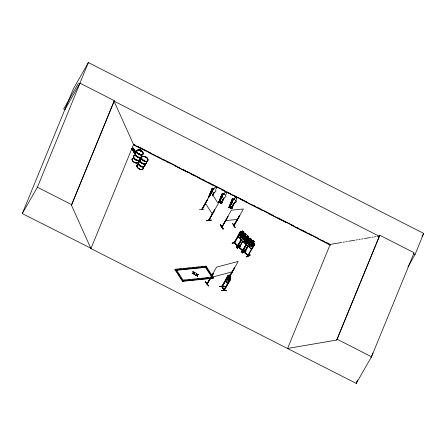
<?xml version="1.0" encoding="UTF-8"?>
<svg xmlns="http://www.w3.org/2000/svg" width="446" height="446" viewBox="0 0 446 446"><rect width="100%" height="100%" fill="white"/><g stroke="black" fill="none" stroke-linecap="round" stroke-linejoin="round"><path stroke-width="0.67" d="M220.703 201.425L220.653 201.826M220.82 201.074C220.67 201.927 221.21 200.321 220.965 201.854M231.1 206.509L231.156 206.972L230.777 206.927M231.206 206.961L231.084 206.264L231.034 207.022M213.076 273.604L213.439 273.504L207.083 284.074L207.507 283.963L206.938 283.885L216.594 267.115L238.242 261.406L230.203 275.444M206.977 283.907L207.345 283.812M207.156 283.539C208.455 283.21 206.515 284.214 207.602 283.416M207.674 283.584L207.334 283.678M230.153 280.094L224.193 290.586L224.226 289.788L223.78 290.129L229.785 279.726L230.153 280.094L229.946 279.726M223.981 289.794L224.388 290.117M234.284 242.189C235.349 243.31 233.743 241.609 233.966 242.724L240.377 231.48L241.091 231.396L241.988 232.316M234.657 242.563L234.323 242.228M237.69 245.607L238.214 245.908L237.986 246.304L234.038 242.568M238.164 245.885L237.584 245.679M239.151 247.062L239.446 247.352C239.402 248.751 239.625 245.975 239.106 247.396L239.452 247.72M246.571 244.642L242.836 251.126L242.395 250.73L242.959 251.065L243.181 250.663L242.735 250.267L243.059 250.747M242.68 250.418L239.485 247.53L242.853 250.329L242.518 250.652M248.149 245.239L244.168 252.258L244.486 251.722M244.731 252.185L244.341 251.778L244.168 252.258M244.637 252.475L244.402 251.867M244.676 252.129L244.559 251.789M247.697 255.575L253.774 245.021M220.664 201.508L220.971 201.837M220.865 201.553L220.764 201.218M231.257 206.537C230.677 207.474 231.195 205.74 231.19 207.005M244.832 250.429L244.737 250.005L241.186 251.968L244.837 250.423L241.409 252.168M244.681 250.251L241.186 251.968M246.644 256.924L246.549 256.534L246.638 256.952L250.072 255.179L246.415 256.745M249.983 254.828L250.072 255.179M231.045 206.353L231.156 206.57M220.815 201.804L221.216 201.23L220.809 201.14M231.29 206.609L230.972 206.314M228.681 278.505L228.742 276.213L228.369 278.527C226.406 278.298 226.936 280.623 228.363 279.101L228.285 281.515L228.67 279.096C231.245 278.538 229.222 277.769 228.625 278.371M227.209 276.057L227.867 277.222M139.581 154.405L138.968 154.338L138.79 153.825M139.375 154.349L139.492 153.954M139.604 154.071L139.213 154.165M139.709 154.16C139.42 153.329 139.726 154.801 138.912 154.193M140.769 150.899L140.479 150.676L140.551 151.066M140.769 150.826L140.618 151.083M140.808 150.96L140.289 150.798M144.058 160.214L144.342 160.616L144.03 160.744M144.114 160.761L144.331 160.61M145.474 157.41L145.262 157.109L145.58 157.237M238.069 236.586L240.717 239.034L238.069 236.586L238.443 234.908L240.45 231.519M238.164 236.553L238.404 234.925M246.482 237.646C244.52 241.074 243.756 244.336 240.31 239.067L240.645 237.406L242.652 233.944L243.326 233.877L246.326 236.742L246.482 237.646L244.469 241.052M240.4 239.034L240.728 237.423L242.685 233.999M245.874 242.184L245.595 243.828L248.6 246.71L245.54 243.839L245.874 242.184L247.887 238.666L246.677 237.523L245.306 239.92L246.51 241.063M220.887 201.386L220.703 201.525M230.972 206.448C231.491 207.541 230.549 206.649 231.123 206.771M221.801 290.669L226.601 290.324L221.751 290.641L226.607 290.731L226.596 290.313M230.376 278.455L230.376 279.335L228.413 282.758L227.449 283.628L225.709 280.45L226.211 278.75L228.185 275.305L228.737 275.277C229.623 278.36 229.634 272.238 230.716 276.269L229.93 277.551L230.008 278.655L228.631 281.052L227.672 281.409L226.981 280.144L227.198 278.438L228.575 276.041L229.188 276.286L229.98 274.914M227.51 283.55L225.804 280.439L226.211 278.75M234.295 242.998L234.178 242.301M238.209 245.924L234.512 242.769L238.019 245.941M244.899 252.135L244.575 251.778M244.341 252.168L248.149 255.803L248.394 255.407L247.786 255.212M232.645 223.558L235.304 227.861L232.656 223.563M206.626 220.776L211.131 220.291L211.17 219.984L206.671 220.458L206.621 220.781L211.131 220.274M207.758 199.223L201.748 209.681L211.27 192.694L218.323 203.627L208.678 220.435L208.884 220.023M207.451 199.613L201.971 209.648L201.637 209.464M222.069 227.131C222.036 227.092 222.136 226.155 222.225 226.819M233.877 225.916L239.764 215.312L233.553 225.782L233.899 225.932L243.399 208.962L231.368 210.183L221.952 226.947M91.096 248.344L22.3 213.589L73.412 88.698L88.369 62.585L423.7 233.414L415.064 254.504L407.923 266.97M79.728 83.675L88.369 62.585M22.3 213.589L37.408 187.203L80.012 83.185L114.338 100.673L71.455 205.177L90.951 248.561L356.243 383.415L371.512 356.761L414.111 252.743L379.786 235.254L336.747 340.036L287.592 348.443M71.455 205.177L114.338 100.673M90.951 248.561L133.649 144.298L134.887 144.928M214.052 188.909L212.536 188.134L208.622 197.087L212.168 188.323L213.467 188.786M208.65 197.093L212.168 188.323M208.812 197.065L212.536 188.134M209.23 196.63L212.435 188.363M209.252 196.63L212.458 188.268M209.91 195.476L212.407 189.199M210.072 195.443L212.692 189.143M210.122 195.471L212.675 189.232M212.023 191.273L212.736 189.377M212.04 191.267L212.803 189.399M212.313 191.005L212.341 190.938A1.895 1.5 22.3 0 1 213.863 189.065L214.643 187.721A0.948 0.753 22.3 0 1 215.864 187.498A0.948 0.753 22.3 0 1 216.332 188.58L215.552 189.924A1.895 1.5 22.3 0 1 214.727 192.154L214.699 192.22M212.619 195.225L213.132 193.977M212.413 195.872L213.199 193.915M214.008 192.276L212.731 195.393L214.08 192.298M222.364 194.266L218.997 202.373L218.651 202.189L222.22 193.447L224.02 194.161M218.702 202.211L222.487 193.48M218.863 202.183L222.582 193.252L224.606 194.283M218.914 202.205L222.582 193.252M222.292 194.244L219.025 202.373L219.32 201.43L219.203 202.071L221.344 203.164L221.852 202.718L221.461 203.398L221.171 203.454L222.509 200.377M222.454 194.317L219.164 202.462L219.465 202.601M222.738 194.261L219.404 202.456L222.721 194.356M222.275 195.744L221.049 198.883L222.342 195.766M220.575 201.202L221.316 201.67L220.575 201.202C218.796 202.389 221.283 203.655 221.35 201.592M221.015 201.72L220.999 201.107L220.848 201.358M221.824 202.512L222.214 201.832L221.707 202.278L219.828 201.336L222.359 196.123A1.895 1.5 22.3 0 1 223.886 194.25L223.914 194.183M221.183 203.471L221.946 201.598M223.435 198.476L221.573 203.649L218.651 202.189M221.439 203.488L223.502 198.409M219.856 201.269L221.511 202.194L224.745 197.338A1.895 1.5 22.3 0 0 225.57 195.108L225.598 195.041M232.405 198.637L228.859 207.401L232.405 198.637L232.773 198.442L234.289 199.217M233.208 204.318L231.363 208.644L231.647 208.589L232.043 207.908L231.53 208.354L229.395 207.262L229.512 206.621L229.166 207.541L232.773 198.442M229.166 207.541L232.483 199.434M229.216 207.563L232.55 199.457M229.846 207.022L232.929 199.451M231.19 204.051L232.21 201.559M231.24 204.073L232.277 201.581M232.55 201.313L232.578 201.246A1.895 1.5 22.3 0 1 234.105 199.373L234.908 197.963A0.948 0.753 22.3 0 1 236.129 197.74A0.948 0.753 22.3 0 1 236.597 198.821L236.57 198.888A0.948 0.753 22.3 0 0 236.101 197.807A0.948 0.753 22.3 0 0 234.88 198.03L234.078 199.44A1.895 1.5 22.3 0 0 232.55 201.313L230.013 206.526L231.703 207.384L234.964 202.462A1.895 1.5 22.3 0 0 235.789 200.232L235.761 200.299A1.895 1.5 22.3 0 1 234.936 202.529L234.964 202.462M230.766 206.392L231.507 206.86L230.766 206.392C228.988 207.58 231.468 208.845 231.535 206.788M230.939 207.039L230.944 206.855M231.139 208.427L231.73 207.318L230.041 206.459L232.578 201.246M231.251 208.594L232.294 206.097M231.368 208.661L232.639 205.528M233.693 203.599L231.63 208.678L233.671 203.688M233.737 203.833L231.714 208.84L234.568 201.982M287.492 348.688L330.191 244.425L341.798 242.44M336.747 340.036L379.786 235.254M357.296 380.845L356.243 383.415L357.67 380.042M371.072 357.519L372.973 353.02M210.902 193.899L212.341 190.938M78.485 83.146L63.655 109.041L64.865 109.655M64.776 109.788L80.012 83.185M133.733 148.869C129.457 148.774 135.378 149.889 133.265 148.117L131.665 148.379L135.205 154.093M132.735 148.334L135.879 152.883L133.265 148.117M134.045 149.371L132.473 149.588L134.045 149.371C136.158 151.144 130.238 150.034 134.514 150.124M134.932 150.793L133.36 151.01L134.932 150.793C137.045 152.565 131.118 151.456 135.4 151.545M139.091 150.179L139.631 149.237A0.63 0.334 -31.9 0 1 140.39 148.758A0.63 0.334 -31.9 0 1 140.646 149.154L140.144 150.151A1.266 0.663 -31.9 0 1 140.328 150.441M139.13 150.235L139.665 149.293A0.63 0.334 -31.9 0 1 140.423 148.819A0.63 0.334 -31.9 0 1 140.68 149.209M140.278 150.586A1.266 0.663 -31.9 0 0 140.105 150.096L140.646 149.154M199.462 209.687L203.973 209.168M211.164 191.418L212.251 191.797M210.88 192.17L211.811 192.817M201.642 209.508L201.86 209.129M208.6 197.071L209.274 196.312L209.157 196.954M209.52 196.067L209.637 195.426M201.966 209.665L205.879 202.757M182.877 280.45L183.066 280.127L213.138 277.083L213.651 277.88L213.461 278.209L182.514 281.337L174.949 269.601L175.139 269.272L206.085 266.145L212.023 275.355M175.652 270.07L175.462 270.399L205.539 267.355L205.723 267.031L175.652 270.075M176.343 270.315L176.527 269.986L183.579 280.924L183.39 281.248M221.896 194.869L222.989 195.248M221.612 195.616L222.548 196.268M221.21 196.535L222.303 196.915A0.63 0.385 29.8 0 0 221.874 197.31M219.293 201.224L219.683 200.544L219.566 201.185M208.867 220.38L214.721 209.776L208.773 220.24M208.678 220.435L214.721 209.776M223.886 194.25L224.695 192.839A0.948 0.753 22.3 0 1 225.91 192.616A0.948 0.753 22.3 0 1 226.378 193.698L225.57 195.108M182.514 281.337L182.704 281.013L213.651 277.88M232.087 200.059L233.18 200.438M231.402 201.726L232.489 202.105M229.484 206.414L229.874 205.734L229.757 206.381M192.889 271.798L193.425 271.787L193.787 272.785L192.889 271.798L193.369 273.069L192.17 273.487L192.555 273.682L193.62 273.125L194.278 274.563L193.497 273.342M192.17 273.487L193.492 272.852L193.018 271.581M192.555 273.682L193.62 273.125M220.43 224.974L223.106 229.099L220.569 224.778L220.318 225.013L223.106 229.066L220.346 224.985M194.278 274.563L193.793 273.27L195.097 272.64L193.787 272.785M235.761 200.299L236.597 198.821M193.664 273.002L194.707 272.445M231.892 207.468L232.405 207.022L232.015 207.702M193.793 273.27L195.097 272.64M221.963 226.546L221.723 226.942M222.047 227.109L227.934 216.505L221.879 227.131M196.173 273.47L196.703 273.459L197.071 274.457L196.173 273.47L196.653 274.742L195.454 275.16L195.839 275.355L196.903 274.797L197.556 276.236L196.775 275.015M195.454 275.16L196.775 274.524L196.301 273.253M195.839 275.355L196.903 274.797M197.556 276.236L197.071 274.942L198.375 274.312L197.071 274.457M196.948 274.675L197.991 274.117M197.071 274.942L198.375 274.312M205.021 266.557L205.21 266.234L212.263 277.167L212.073 277.496L205.394 267.132M205.901 266.468L206.085 266.145M233.687 225.938L239.853 215.451M205.422 281.811L208.656 285.981L205.45 281.788L205.11 282.062M213.327 273.365L207.083 284.074L213.439 273.504M232.271 243.388L232.266 243.466C232.912 242.602 236.146 241.024 235.694 241.726L235.817 241.503M212.948 277.412L213.138 277.083M234.156 242.624L234.373 242.245M234.362 243.042L240.422 232.5M234.479 242.981L238.426 235.979M240.411 231.541L241.046 231.474L244.107 234.25L243.198 233.459L244.001 232.171L242.708 230.944L241.972 232.232M242.708 230.944L241.955 232.333L241.057 232.149L239.686 234.546L239.747 236.19L240.951 237.333M243.165 233.475L243.901 232.193M236.341 246.989L236.436 247.418C246.733 241.732 229.339 251.087 239.641 245.462L236.358 247.034L239.775 245.255M241.13 239.608L237.495 246.036L241.247 239.547M237.651 245.958L237.885 245.568M246.432 237.623L246.248 236.787L245.389 235.967L246.231 234.657L244.938 233.431L244.185 234.819L243.282 233.955M241.481 239.942L237.818 246.354L241.604 239.881M237.233 248.227L240.79 246.264L237.233 248.227C239.234 246.432 243.65 244.843 237.049 248.009M242.708 240.979L238.939 247.485L239.329 247.803L243.276 240.801M246.03 236.91L246.922 237.094C248.5 233.152 247.168 239.056 246.058 236.151L245.345 236.241M224.21 286.332L219.622 286.299M245.919 242.217L247.887 238.716L248.556 238.649L251.561 241.515C252.146 243.505 250.033 245.562 248.567 246.733M248.171 238.22L248.974 236.932L247.641 235.722M221.991 286.081C222.799 287.347 222.03 285.289 221.768 286.549L228.24 275.305L228.726 275.338M227.611 276.637L221.957 286.499L224.182 290.53M242.44 250.769L246.097 244.369M222.03 286.544L222.186 286.087M242.462 250.797L246.214 244.308M221.974 286.895L227.984 276.431L227.778 276.063L228.146 276.431M222.002 286.878L222.242 286.538M222.186 286.917L225.821 280.489M242.936 250.685L242.719 251.065L246.454 244.703M243.076 241.325C246.549 246.203 246.883 243.99 249.18 239.892L248.996 239.056M249.437 239.491L250.173 238.203L251.46 239.435L250.724 240.717M246.075 244.152L247.218 243.321L249.275 239.898M250.189 238.287L249.414 239.591L248.517 238.733M242.468 253.005L246.019 251.042L242.468 253.005L242.25 252.798L245.138 251.332M229.495 276.135L234.607 267.751L230.314 275.583M229.952 275.684L234.724 267.89M251.393 239.435L250.619 240.74L251.477 241.559L251.661 242.401M244.28 252.141L247.937 245.757M230.615 276.264L229.88 277.551L230.459 278.427L230.465 279.358M244.441 252.52L248.177 246.153M244.559 252.575L248.294 246.092L251.349 248.98L248.31 246.103M223.78 290.129L227.956 283.204M223.976 290.134L224.193 289.755M224.176 290.123L223.981 290.563M230.426 279.33L224.031 290.586L221.796 286.549M253.467 242.992L254.203 241.71L252.91 240.478L252.152 241.866L251.26 241.682M252.927 240.561L252.191 241.849L251.288 240.929L250.613 240.996M249.944 245.724L251.154 246.867L252.391 246.454L253.763 244.057L253.361 243.014L254.203 241.71M422 236.38L423.7 233.414M212.541 195.46L214.727 192.154M138.728 153.848L139.041 153.708M145.468 157.349L145.619 157.421M134.034 151.038L134.714 151.445M220.541 224.801L223.223 228.882M205.143 282.028L208.661 285.931M227.454 283.55L228.486 282.809M243.326 241.883L244.508 241.03M248.556 246.66L249.738 245.807M251.31 248.929L252.486 248.076L254.415 244.67L254.226 243.828L251.249 241.007M251.315 249.002L252.492 248.143M219.499 286.443L224.226 286.321M230.844 206.654L231 206.492M135.105 154.154L131.514 148.446L133.215 148.206L136.075 152.867L133.209 148.2M145.134 157.31C145.457 156.869 144.783 157.293 145.491 157.494M237.222 248.16L240.667 246.404M242.25 252.787L245.679 251.042M240.065 232.16L240.299 232.556M243.968 232.193L242.669 230.961M232.048 243.26L235.51 241.509M246.058 236.151L249.035 239.039L249.236 239.915M232.227 243.388L235.7 241.643M232.266 243.466L235.694 241.726M248.199 238.236L249.074 239.011M254.27 243.806L254.465 244.692L248.071 255.904L248.188 255.452L244.715 252.308L248.238 255.508M241.308 251.75L244.743 250.016M254.131 245.356L253.657 245.077M248.405 255.458L248.071 255.112M246.56 256.573L249.977 254.789M246.487 256.768L249.916 255.023M242.652 233.944L243.321 233.938M244.938 233.431L246.231 234.657M245.495 235.945L245.824 236.988L244.453 239.39L243.215 239.803L242.016 238.655L241.961 237.01L243.332 234.613L244.224 234.797M240.31 239.067L243.371 241.938M250.173 238.203L251.46 239.435M242.981 233.955L241.676 234.468C242.167 232.16 240.611 231.1 241.253 234.518C238.398 234.68 239.742 236.508 241.37 235.059L241.398 237.032M244.592 239.898L246.22 239.273C245.545 235.778 247.201 237.032 246.644 239.229L248.238 238.878M250.368 244.464L251.455 244.051C250.775 240.55 252.43 241.804 251.873 244.001C253.445 242.652 254.744 244.43 251.984 244.57C252.659 248.132 251.053 247.039 251.566 244.598L250.033 245.105M247.798 239.396L246.755 239.792L246.777 241.425M131.726 148.434L135.3 154.138M210.612 277.563L232.26 271.848M139.475 154.494L139.698 154.115M143.818 160.097C142.854 160.448 144.799 161.502 144.448 160.426M143.946 160.136L143.545 160.265L143.729 160.605M144.359 160.644L143.857 160.488M134.135 150.943L134.681 151.127M232.901 198.888L233.252 199.083M228.831 207.362L231.764 208.84M343.164 242.206L344.529 241.972M345.895 241.738L347.261 241.503M348.627 241.269L354.771 240.221M356.137 239.987L357.502 239.753M358.868 239.519L360.234 239.285M361.6 239.05L362.966 238.816M364.326 238.588L370.475 237.534M371.841 237.3L373.202 237.066M374.568 236.832L375.933 236.597M377.299 236.369L379.351 236.018M227.934 216.505L228.029 216.645M233.938 225.581L233.999 225.375M206.543 220.67L211.081 220.201M245.378 236.296L246.053 236.213M250.613 241.074L251.282 240.991M225.386 220.625L237.417 219.41M247.881 238.794L248.55 238.71M174.949 269.601L176.315 269.462M179.052 269.183L181.104 268.977M183.836 268.704L185.201 268.564M187.933 268.286L189.985 268.079M192.722 267.801L194.088 267.667M196.82 267.388L198.871 267.182M201.603 266.903L202.975 266.764M184.243 280.311L185.614 280.177M188.346 279.898L190.397 279.692M193.129 279.413L194.495 279.274M197.232 279.001L199.278 278.795M202.016 278.516L203.382 278.376M206.113 278.103L208.165 277.891M228.686 275.277L230.426 278.455M230.716 276.269L229.924 274.914M224.338 286.187L219.499 286.516M221.801 290.614L226.518 290.502L221.751 290.641M140.624 150.804L140.808 151.01M145.19 157.109L145.491 157.293M143.963 160.192L143.952 160.527M134.636 151.462C133.27 150.447 135.344 151.562 134.787 151.133M239.011 247.324L242.892 250.981M222.766 193.737L223.111 193.893M229.539 207.624L229.383 207.652M237.802 246.32L233.983 242.713M242.775 251.081L238.9 247.441L239.156 247.101M248.004 255.859L244.163 252.202M249.453 239.574L248.567 239.385L247.19 241.782L247.246 243.427L248.45 244.575L249.682 244.163L251.053 241.765L250.658 240.723M144.103 160.159L143.763 160.543M139.386 153.753L138.946 154.132M139.347 153.786L138.962 153.703L138.918 154.065M379.251 236.263L114.053 101.164L133.549 144.543L330.096 244.67M413.208 253.562L415.064 254.504M137.987 146.511L151.629 153.457M152.872 154.087L154.11 154.723M157.209 156.301L160.309 157.878M163.409 159.462L177.051 166.408M178.288 167.038L179.532 167.674M182.631 169.251L185.731 170.829M186.969 171.465L200.611 178.411M201.848 179.041L204.948 180.624M208.053 182.202L211.153 183.78M212.391 184.41L224.171 190.414M227.27 191.992L230.37 193.57M233.47 195.153L236.57 196.731M237.813 197.361L247.112 202.099M252.692 204.943L255.792 206.52M257.03 207.156L261.992 209.681M263.229 210.311L270.672 214.102M271.909 214.732L273.153 215.368M278.114 217.893L281.214 219.471M282.452 220.107L294.232 226.105M297.331 227.683L298.575 228.319M301.674 229.896L306.631 232.422M307.874 233.052L317.792 238.108M322.753 240.634L323.991 241.264M327.091 242.847L329.572 244.107M133.856 144.978L139.442 147.827M140.68 148.457L145.647 150.988M148.752 152.565L149.99 153.201M151.233 153.831L164.886 160.789M166.129 161.419L169.229 163.002M174.815 165.845L188.468 172.803M191.574 174.386L194.679 175.964M197.779 177.547L213.918 185.765M215.156 186.4L218.261 187.978M221.367 189.561L233.158 195.565M234.395 196.201L237.501 197.779M240.606 199.362L243.706 200.945M244.949 201.575L262.945 210.746M266.05 212.324L267.293 212.959M268.531 213.589L282.184 220.547M283.427 221.177L286.533 222.76M291.494 225.286L292.738 225.921M293.981 226.551L307.634 233.509M308.872 234.139L311.977 235.722M315.082 237.305L316.32 237.935M317.563 238.565L330.598 245.205M213.182 189.533L212.095 189.154L213.104 189.673M223.229 194.657L222.141 194.272L223.151 194.79M233.42 199.847L232.333 199.468L233.342 199.981M212.575 191.011L211.488 190.632L212.497 191.15M232.818 201.324L231.725 200.94L232.74 201.458M221.935 197.801L220.848 197.422L221.857 197.94M232.126 202.991L231.039 202.612L232.048 203.131M337.187 339.272L371.512 356.761M37.408 187.203L71.734 204.692M194.584 272.662L194.969 272.857M197.868 274.335L198.253 274.53M192.293 273.27L192.678 273.465M195.577 274.942L195.961 275.137M144.281 160.276L143.779 160.114L143.729 160.482M144.259 160.237L144.521 160.571M244.681 240.221L246.337 239.82L246.426 241.871M252.871 240.5L254.164 241.726M247.658 235.806L248.868 236.954L248.132 238.236L248.534 239.279L247.162 241.676L245.924 242.094L244.715 240.946L244.676 239.853M253.4 242.992L254.309 243.784M242.919 233.905L241.71 232.762L240.333 235.159L241.542 236.308M243.131 241.314L246.114 244.135M249.208 240.004L250.412 241.152L249.035 243.549L247.837 242.401M220.948 203.237L221.015 203.382M138.996 154.193L138.773 153.909M205.288 203.136L212.341 214.074M206.269 267.048L207.384 268.771M208.499 270.499L209.609 272.227M211.097 274.53L211.839 275.678M178.194 273.192L179.309 274.92M175.139 269.272L182.704 281.013M133.226 148.847L135.74 152.839M133.092 148.908L135.969 153.48M131.988 148.306L135.238 153.541M132.3 148.931L135.144 153.496M131.743 148.239L135.043 153.563M229.93 275.444L230.37 276.252L230.125 276.682L229.679 275.873M139.52 154.143L139.024 153.998M197.199 274.725L197.684 276.018M193.915 273.052L194.4 274.346M241.782 235.031L241.799 236.124M144.744 165.572A3.551 2.163 29.8 0 1 141.075 166.743A3.551 2.163 29.8 0 1 138.321 162.935M138.645 162.467A3.551 2.163 29.8 0 1 139.158 162.143M144.766 164.769A3.596 2.191 29.8 0 1 140.741 166.414A3.596 2.191 29.8 0 1 139.219 161.943M143.361 167.98A3.551 2.163 29.8 0 1 138.873 168.733A3.551 2.163 29.8 0 1 137.775 164.557A3.551 2.163 29.8 0 0 138.873 168.733A3.551 2.163 29.8 0 0 143.356 167.986M143.422 167.891A3.557 2.163 29.8 0 1 138.923 168.644A3.557 2.163 29.8 0 1 137.831 164.451M146.427 163.125A3.596 2.191 29.8 0 1 141.594 163.041A3.596 2.191 29.8 0 1 140.875 159.06M145.017 165.092A3.551 2.163 29.8 0 1 140.529 165.84A3.551 2.163 29.8 0 1 139.436 161.658M146.288 163.269A3.551 2.163 29.8 0 1 141.516 163.186A3.551 2.163 29.8 0 1 140.808 159.261M144.85 164.619A3.596 2.191 29.8 0 1 140.825 166.263A3.596 2.191 29.8 0 1 139.308 161.798M146.5 161.736A3.596 2.191 29.8 0 1 142.475 163.381A3.596 2.191 29.8 0 1 140.958 158.915M146.55 161.564A3.551 2.163 29.8 0 1 142.581 163.186A3.551 2.163 29.8 0 1 141.087 158.776M139.81 158.52A3.551 2.163 29.8 0 1 136.264 160.331A3.551 2.163 29.8 0 1 133.833 156.055M139.949 158.352A3.596 2.191 29.8 0 1 135.93 160.002A3.596 2.191 29.8 0 1 134.408 155.531M138.433 160.922A3.551 2.163 29.8 0 1 134.887 162.74A3.551 2.163 29.8 0 1 132.456 158.464M138.622 161.413A3.535 2.152 29.8 0 1 134.558 162.389A3.535 2.152 29.8 0 1 132.551 158.319M138.611 161.48A3.557 2.163 29.8 0 1 134.519 162.455A3.557 2.163 29.8 0 1 132.501 158.369M141.599 155.47A3.596 2.191 29.8 0 1 138.433 157.471A3.596 2.191 29.8 0 1 135.216 153.452M135.539 152.978A3.596 2.191 29.8 0 1 136.058 152.649M140.206 158.681A3.551 2.163 29.8 0 1 135.718 159.428A3.551 2.163 29.8 0 1 134.62 155.247M141.577 156.278A3.551 2.163 29.8 0 1 137.089 157.031A3.551 2.163 29.8 0 1 135.997 152.85M140.155 158.86A3.596 2.191 29.8 0 1 135.601 159.623A3.596 2.191 29.8 0 1 134.491 155.381M141.689 155.325A3.596 2.191 29.8 0 1 137.663 156.97A3.596 2.191 29.8 0 1 136.147 152.499M141.739 155.152A3.551 2.163 29.8 0 1 137.769 156.775A3.551 2.163 29.8 0 1 136.275 152.365M232.154 202.846A0.63 0.385 29.8 0 1 232.556 202.261M232.121 202.623A0.63 0.385 29.8 0 1 232.617 202.15M221.868 197.539A0.63 0.385 29.8 0 1 222.37 197.071M211.822 192.421A0.63 0.385 29.8 0 1 212.028 191.914M211.978 192.427A0.63 0.385 29.8 0 1 212.09 191.802M243.839 235.232L243.839 236.982C245.406 235.633 246.694 237.417 243.945 237.551C244.648 241.236 242.942 239.876 243.533 237.579C241.844 238.972 240.611 237.216 243.421 237.032L243.41 234.83L243.839 235.232M249.074 240.009L249.069 241.76C250.635 240.411 251.923 242.189 249.18 242.329C249.877 246.014 248.177 244.648 248.762 242.351C247.078 243.75 245.846 241.994 248.651 241.81L248.645 239.602L249.074 240.009M140.295 150.748L140.273 150.737M223.803 198.018L221.506 203.627L223.87 198.041M232.645 199.507L229.322 207.613L232.65 199.524M242.78 231.468L242.535 231.892L243.315 232.628L243.561 232.204L242.78 231.468M243.979 235.226L242.602 237.623L243.806 238.772L245.177 236.374L243.979 235.226M245.049 233.933L244.804 234.362L245.579 235.098L245.824 234.668L245.049 233.933M247.753 236.224L247.508 236.653L248.283 237.389L248.528 236.96L247.753 236.224M250.284 238.705L250.039 239.134L250.808 239.876L251.053 239.446L250.284 238.705M228.943 276.715L227.571 279.118L228.263 280.378L229.634 277.981L228.943 276.715M251.906 242.295L250.535 244.698L251.745 245.841L253.116 243.444L251.906 242.295M252.982 241.002L252.737 241.431L253.518 242.167L253.763 241.738L252.982 241.002M222.342 286.644L224.098 289.855L222.342 286.644M141.979 159.038A3.551 2.163 29.8 0 0 147.626 160.828A3.551 2.163 29.8 0 0 144.772 156.395A3.551 2.163 29.8 0 0 141.979 159.038M141.845 159.294A3.535 2.152 29.8 0 0 147.47 161.073A3.535 2.152 29.8 0 0 144.627 156.663A3.535 2.152 29.8 0 0 141.845 159.294M141.917 159.144A3.557 2.163 29.8 0 0 147.576 160.934A3.557 2.163 29.8 0 0 144.716 156.496A3.557 2.163 29.8 0 0 141.917 159.144M137.156 152.644A3.551 2.163 29.8 0 0 142.809 154.433A3.551 2.163 29.8 0 0 139.949 150.001A3.551 2.163 29.8 0 0 137.156 152.644M137.039 152.878A3.529 2.146 29.8 0 0 142.653 154.656A3.529 2.146 29.8 0 0 139.815 150.252A3.529 2.146 29.8 0 0 137.039 152.878M137.106 152.733A3.557 2.163 29.8 0 0 142.765 154.522A3.557 2.163 29.8 0 0 139.899 150.085A3.557 2.163 29.8 0 0 137.106 152.733"/></g></svg>
